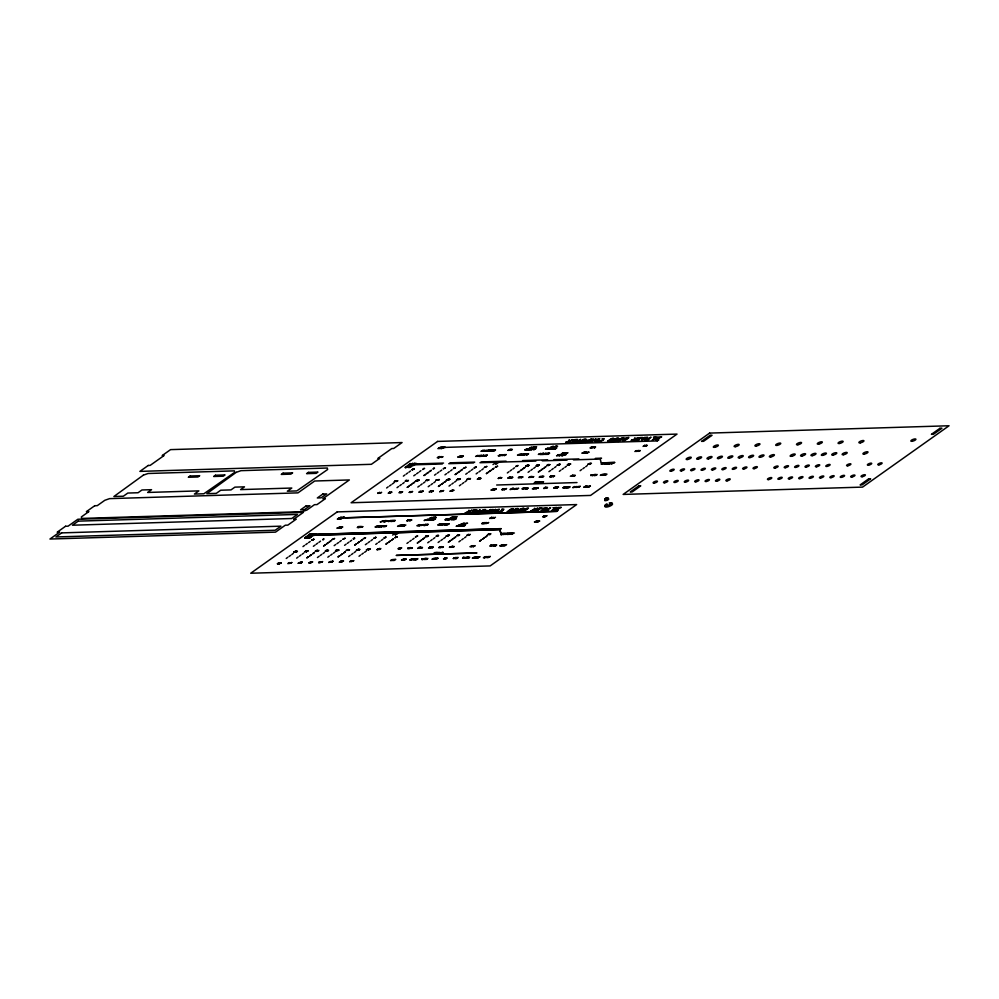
<?xml version="1.0" encoding="UTF-8"?>
<svg xmlns="http://www.w3.org/2000/svg" width="999" height="999" viewBox="0 0 999 999"><rect width="100%" height="100%" fill="white"/><g stroke="black" fill="none" stroke-linecap="round" stroke-linejoin="round"><path stroke-width="1.5" d="M505.094 454.557L504.058 455.606L506.243 454.52M309.84 534.403L308.878 534.915L309.94 534.515M384.328 526.086C386.775 525.287 380.419 527.672 384.428 526.211M389.66 520.929L390.809 520.467L388.374 521.565L389.76 521.041M404.957 525.449L403.259 525.199M494.068 518.256C494.642 516.471 491.908 519.892 495.479 517.257M564.01 487.225L565.147 486.763L562.724 487.862L564.098 487.337M577.684 486.825L576.373 487.425L578.583 486.376M511.8 488.911L510.027 489.547L511.788 488.998C510.826 487.962 517.22 488.211 511.625 489.423M338.249 528.146L339.86 527.022L336.85 528.196L338.673 528.134M358.666 527.522L360.277 526.398L358.928 526.873M438.636 457.667L438.873 457.13C441.62 456.593 438.286 455.969 438.361 457.679L439.061 457.654M459.053 457.043L460.664 455.919L457.654 457.092L459.478 457.03M446.441 524.812L448.039 523.688M453.009 517.832L454.62 516.708M532.417 448.002L534.028 446.878M546.815 454.333L548.426 453.209M553.396 447.352L553.583 446.266L553.121 447.365L556.218 446.191L553.496 447.352M392.22 521.353L392.807 520.404L391.171 521.528M393.431 560.352L394.006 559.403L392.145 560.539M440.534 524.85L441.108 523.901L439.473 525.024M455.881 517.594C457.842 514.91 452.422 519.617 456.081 516.883L455.544 517.757L457.255 516.62M493.818 489.872L494.393 488.923L492.532 490.059M455.781 558.441L456.356 557.492L454.72 558.628M535.289 447.764C537.237 445.079 531.83 449.787 535.489 447.053L534.952 447.927L536.663 446.79M548.039 449.163C549.987 446.478 544.58 451.186 548.239 448.451L547.702 449.325L549.413 448.189M556.268 447.115L556.843 446.166L555.207 447.302M543.718 516.72L544.305 515.771L542.669 516.895M392.42 520.641L391.883 521.515L393.594 520.379M440.734 524.138L440.197 525.012L442.132 523.863M492.807 450.162C491.071 452.709 496.453 447.989 492.607 450.874L493.181 449.925L491.545 451.048M494.018 489.16L493.481 490.034L495.417 488.898M455.981 557.729L455.444 558.603L457.155 557.467M541.121 453.658L540.584 454.533L542.869 453.484M556.468 446.403L555.931 447.277L557.642 446.141M509.365 533.603C507.617 536.151 512.999 531.443 509.153 534.315L509.74 533.366L508.104 534.502M556.368 487.25L555.831 488.124L557.754 486.988M543.931 515.996L543.394 516.87L545.092 515.746M644.305 445.529C642.569 448.064 647.951 443.356 644.105 446.241L644.692 445.292L643.056 446.416M314.51 533.828C311.201 536.638 317.844 532.804 315.172 534.103L312.1 534.727L313.923 533.966M317.57 550.399C314.26 553.209 320.916 549.388 318.231 550.686L316.346 550.437M414.897 463.349C411.738 466.371 419.63 461.313 414.285 464.298L415.559 463.636M417.957 479.92C414.797 482.942 422.689 477.884 417.345 480.881L418.206 479.92L415.447 481.019L417.844 479.932M445.129 523.776L444.143 524.887L446.628 523.726L446.166 524.825L447.664 524.775L449.263 523.651L444.505 524.725L445.529 524.188M452.247 518.568L451.261 519.68L453.758 518.518L452.16 519.655L454.795 519.567L456.381 518.444L453.558 519.605L455.956 518.581M545.504 453.296L544.517 454.408L547.015 453.259L545.417 454.383L548.051 454.295L549.637 453.171L542.669 454.32L543.793 453.346L541.908 454.495M552.634 448.089L551.648 449.2L554.133 448.052L552.547 449.175L555.169 449.1L556.768 447.964L552.022 449.051L553.296 448.376M503.658 544.705C500.499 547.727 508.379 542.669 503.034 545.654L503.908 544.692L502.697 544.842M604.045 474.225C600.861 477.023 608.116 472.989 603.896 474.662L603.421 475.187L604.445 474.637M438.249 479.732L437.774 480.244C442.407 478.646 435.189 480.544 439.048 479.582M591.221 475.049L590.746 475.574C595.379 473.963 588.174 475.861 592.02 474.9M305.344 537.425C302.597 539.01 309.54 535.939 304.757 538.074L306.031 537.412M308.266 537.337C305.532 538.923 312.462 535.839 307.68 537.986L308.953 537.312M396.79 480.894C394.056 482.28 400.449 480.032 396.678 481.019L396.203 481.543L397.24 481.006M414.872 463.648L412.175 464.348L414.722 463.349M407.355 480.544C404.62 482.13 411.551 479.058 406.768 481.193L408.042 480.531M441.833 456.793C439.085 458.379 446.029 455.294 441.246 457.442L442.52 456.78M427.922 479.945C425.187 481.53 432.117 478.446 427.335 480.594L428.608 479.92M462.25 456.168C459.503 457.754 466.446 454.67 461.663 456.818L462.937 456.156M448.913 479.295C446.166 480.881 453.109 477.809 448.326 479.945L449.6 479.283M459.253 478.983C456.506 480.569 463.449 477.485 458.666 479.632L459.94 478.958M469.43 478.646C466.695 480.232 473.626 477.16 468.843 479.295L470.117 478.633M479.92 478.359C477.185 479.932 484.115 476.86 479.333 479.008L480.606 478.334M414.123 559.115C411.388 560.689 418.319 557.617 413.536 559.765L414.81 559.09M422.327 558.841C419.592 560.427 426.523 557.342 421.74 559.49L423.014 558.816M500.786 477.709C498.051 479.295 504.982 476.211 500.199 478.359L501.473 477.684M511.75 477.372C509.003 478.958 515.946 475.886 511.163 478.022L512.437 477.36M521.865 477.047C519.13 478.633 526.061 475.549 521.278 477.697L522.552 477.023M552.609 448.389L549.787 449.113M532.704 476.71C529.97 478.296 536.9 475.212 532.117 477.36L533.391 476.698M542.769 476.423C540.034 477.809 546.416 475.561 542.657 476.548L542.182 477.072L543.206 476.535M553.571 476.073C550.836 477.659 557.767 474.575 552.984 476.723L554.258 476.048M574.225 475.462C571.49 477.047 578.421 473.976 573.638 476.111L574.912 475.449M604.008 474.525L602.047 475.262M387.1 521.216C390.959 520.404 384.615 521.603 388.374 521.203M537.837 521.603L539.398 521.078L538.136 521.391M388.474 520.979L387.4 521.003M604.919 499.113C603.571 501.036 609.79 498.938 607.879 498.076M606.518 498.164L605.019 499.025M360.901 526.785L358.391 527.534L358.853 526.436L357.267 527.572L358.591 527.097M461.288 456.306L460.227 456.343M394.617 520.754C389.448 522.34 398.326 518.369 393.868 521.453M495.005 450.274C490.047 451.61 498.676 448.114 494.255 450.974M493.369 517.732L491.545 518.456M535.988 488.086L532.33 488.873L534.765 487.712L533.966 488.686M440.984 447.215L438.698 447.952L443.469 446.728M430.806 518.394L432.492 517.382L431.755 518.493L433.266 518.444L434.852 517.32L432.292 517.819M451.785 517.744L455.831 516.67L454.233 517.794L450.337 517.782M306.256 536.588L315.484 535.164L395.954 532.704L392.607 535.077M307.48 535.714L312.525 535.564M406.643 466.108L411.675 465.959M407.867 465.234L417.095 463.823M305.457 538.074L306.718 538.161M306.069 538.061L307.704 537.05L306.306 538.049M409.727 464.46C407.242 465.159 413.062 461.975 409.49 464.473M314.348 533.828L311.788 534.827L313.923 533.841M413.074 464.36L414.31 463.486L412.899 464.373M309.64 537.949L310.864 537.087L309.453 537.962M411.251 466.608L409.153 467.544L411.251 466.483M437.824 448.601L441.608 448.489M342.632 517.757L343.456 517.732M290.709 555.307L289.036 556.505M310.227 541.458L308.554 542.644M391.096 484.84L389.423 486.026M393.881 482.854L392.207 484.04M305.869 550.761L306.581 550.849M306.256 550.861L304.583 551.885L305.182 551.61M338.436 528.146L341.046 527.06L339.423 527.435M389.51 492.132L390.222 492.22M296.641 558.166L298.189 556.98M315.047 545.104L313.374 546.291M316.171 544.305L317.707 543.131M318.956 542.332L320.504 541.146M389.66 492.245L388.224 493.256L389.897 492.232M423.888 468.381L424.6 468.469M438.823 457.667L441.421 456.58L439.81 456.968M397.028 487.687L398.576 486.501M399.812 485.701L401.361 484.515M415.434 474.625L413.761 475.811M418.219 472.639L416.546 473.826M419.343 471.853L420.891 470.666M424.275 468.481L422.614 469.505L423.214 469.23M391.733 492.195L389.635 493.131L391.733 492.07M399.925 491.82C401.985 491.92 396.066 493.968 400.624 491.92M317.457 550.399L315.06 551.498L317.045 550.536M433.803 468.081C435.814 468.156 430.007 470.217 434.503 468.181M401.061 492.869L402.659 491.733L400.137 492.619L402.247 491.745M442.32 463.961L415.759 464.772L411.563 466.034M443.544 463.086L416.983 463.898M358.853 527.522L361.426 526.398L360.152 527.484M448.738 463.686L473.626 462.924M449.962 462.812L474.737 462.125M319.106 556.331L317.432 557.529M320.217 555.544L321.765 554.358M323.014 553.571L324.563 552.385M338.636 542.482L336.963 543.668M426.536 480.332C423.888 481.868 428.434 478.621 426.61 480.207M459.24 457.043L461.813 455.919L460.539 457.005M419.493 485.864L417.819 487.05M423.401 483.091L424.95 481.905M441.808 470.029L440.134 471.216M412.537 491.583L410.439 492.519L412.55 491.458M336.451 550.312L335.839 550.749L337.063 550.287M336.626 550.187C332.804 551.873 339.91 549.75 336.014 550.324M344.568 545.329L346.116 544.155M436.838 479.832L436.213 480.269L437.45 479.82M437.013 479.707C433.191 481.393 440.284 479.283 436.388 479.845M428.209 486.725L429.757 485.539M447.739 472.877L449.288 471.69M422.639 491.246L420.542 492.182L422.652 491.121M480.931 451.248L484.777 450.299L482.18 451.336M481.53 451.236L483.166 450.224L481.768 451.223M384.952 520.641L386.076 520.604L383.366 521.765L385.701 521.565M475.586 456.418L479.445 455.469L477.335 456.331M476.198 456.393L477.834 455.394L476.436 456.393M384.44 521.615L385.651 520.754M483.941 451.161L486.501 451.211M484.615 450.711L485.439 450.686M379.62 525.799L380.744 525.774L379.158 526.898M484.877 451.261L486.038 450.274M380.319 525.911L378.034 526.935L380.781 526.848L381.768 525.736L379.52 526.76M345.954 550.511L348.364 549.525L346.703 550.486M478.608 456.318L481.168 456.368M479.283 455.881L481.131 455.294L479.532 456.418M485.839 451.098L487.25 450.099M446.341 480.032L448.738 479.045L447.09 480.007M365.509 537.787L364.51 538.286M480.507 456.268L482.155 455.257L480.744 456.256M489.535 450.999L490.147 450.561L489.31 450.999M391.158 520.979L390.06 521.403L391.133 520.854M490.909 450.949L491.545 450.499L490.134 451.036L492.557 449.937L490.821 450.512M386.001 526.011L384.403 526.623L386.601 525.586M485.576 456.118L486.201 455.656L485.377 456.118M479.92 462.724L496.341 462.225L492.994 464.597M481.043 461.938L506.081 461.176M348.626 556.568L350.174 555.382M367.033 543.506L365.359 544.692M370.941 540.734L372.49 539.56M451.798 484.115L453.346 482.929M467.42 473.026L465.746 474.225M470.204 471.053L468.531 472.24M471.328 470.267L472.877 469.08M443.568 490.634L441.471 491.558L443.568 490.509M498.139 455.719L500.599 455.769L502.185 454.645L500.349 455.232M400.674 525.162L401.798 525.124L400.212 526.248L397.565 526.336L399.762 525.187M498.738 455.706L500.387 454.695L498.976 455.694M401.373 525.262L398.589 526.173M409.627 519.88L406.98 520.941L410.239 519.992M366.271 551.111L364.598 552.297M508.166 450.424L511.051 449.375M384.89 538.061C381.431 538.573 389.872 535.501 384.14 537.962M403.446 525.074L400.599 526.186L403.171 525.149M467.769 479.483C464.31 479.995 472.752 476.923 467.02 479.37M409.665 520.716L411.85 519.942L409.752 520.804M476.136 473.901L477.684 472.714M404.57 525.037L401.848 526.198L402.922 526.036M502.422 455.594L504.957 454.557M503.109 455.144L503.933 455.119M453.808 490.297L451.673 491.146L453.808 490.172M517.47 455.132L519.692 455.082M524.65 449.912L526.873 449.85M427.222 519.343L427.759 519.43M525.249 449.887L526.898 448.888L525.486 449.875M418.843 525.574L420.579 524.662M427.535 519.443L424.076 520.516L429.22 519.343L426.648 520.392M518.069 455.119L519.468 454.12M419.143 525.674L420.342 524.662M429.358 518.431L431.955 518.056M526.411 449.875L528.309 448.838L526.648 449.862M429.97 518.419L431.605 517.407L430.207 518.406M519.23 455.094L521.128 454.07L519.53 455.194M526.71 449.975L529.607 448.863L527.035 449.912M432.33 518.344L433.641 517.357M433.004 517.894L433.828 517.869M433.728 517.345L434.428 517.457M431.331 519.742L430.232 520.167L433.728 519.143L431.019 520.304M532.517 448.002L534.815 446.978L534.115 446.865M432.604 519.18L428.321 520.329L431.306 519.617M425.424 524.4C421.016 526.236 424.313 524.787 423.414 525.087M426.111 524.512L423.826 525.536L424.95 525.499L426.548 524.363L423.426 524.975M531.58 449.7L534.115 448.663L530.294 449.75L531.893 449.138M532.267 449.25L533.091 449.225M524.4 454.92L526.923 453.896L525.087 454.47M526.96 454.845L528.608 453.833L526.086 454.732L528.196 453.846L526.773 454.857M534.14 449.625L535.364 448.751L533.953 449.625M522.577 460.589L547.627 459.827M446.478 518.743L447.602 518.706L444.88 519.88L445.954 519.717M439.348 523.951L440.472 523.913L437.762 525.087L440.047 524.063M545.454 449.263L547.989 448.239L546.141 448.813M538.336 454.47L540.859 453.446L539.023 454.021M496.653 485.014L576.997 482.554M450.949 517.769L452.347 516.77M442.732 523.963L440.834 524.987L441.458 524.862M449.85 518.756L447.952 519.78M450.087 518.743L447.652 519.642C449.612 516.958 444.193 521.665 447.852 518.931L447.315 519.805L449.55 518.656L448.114 519.667M442.957 523.951L441.908 523.876M548.501 449.188L550.874 449.225L552.459 448.101M391.97 560.551L392.957 559.44L390.522 560.589L393.631 559.64L393.431 560.501L394.805 559.378M410.252 547.589L410.976 547.677M541.371 454.395L543.743 454.433L545.342 453.309M541.608 454.383L543.506 453.359M548.726 449.175L550.624 448.151L549.999 448.289M410.414 547.689L408.978 548.713L410.639 547.689M541.845 454.383L543.344 453.471M549.325 449.275L550.924 448.139M452.072 518.581L448.951 519.755L450.537 518.618L449.4 519.592L452.909 518.856M453.983 517.257L455.407 516.808L454.707 516.695M492.357 490.072L493.344 488.961L490.909 490.109L492.757 490.059M444.955 523.776L441.82 524.962L443.419 523.826M395.317 559.365C397.227 558.99 392.557 560.988 394.355 560.364M528.409 465.209L529.133 465.297M528.571 465.309L527.135 466.333L527.922 466.158M528.808 465.309L528.059 466.046M496.016 488.986L494.118 490.022L494.742 489.885M496.241 488.986L495.192 488.898M535.889 461.088L498.926 462.15L495.704 464.523M446.541 524.812L448.826 523.788M554.245 449.001L555.556 448.002M555.644 448.002L556.343 448.101M547.802 453.758L549.213 453.309L548.513 453.209M554.92 448.551L555.744 448.526M419.018 547.29L419.742 547.39M419.418 547.39L417.744 548.414L418.344 548.151M420.379 547.252L421.091 547.34M420.529 547.365L419.093 548.376L420.766 547.352M542.307 460.814L567.082 460.139M537.4 465.022L535.976 466.034L537.637 465.01M537.962 464.997L537.087 465.022M528.121 472.315L529.67 471.128M538.598 464.872L539.31 464.96M538.748 464.972L537.325 465.996L538.099 465.821M538.985 464.972L538.249 465.721M558.141 454.72L560.489 454.657L558.666 455.794L560.064 454.795M558.828 454.832L556.543 455.856L559.452 454.682M429.77 546.965L431.93 547.015M462.35 523.788L460.951 524.325L462.337 523.676M463.636 523.226L461.263 524.15L464.76 523.201L463.161 524.325M512.012 488.836L512.887 488.386M430.881 546.928L428.509 548.064L430.469 547.065M553.933 459.627L578.858 458.941M562.1 453.771L562.737 453.321L561.9 453.771M560.639 455.194L559.989 455.207L561.5 454.795L559.315 455.694L561.838 454.732L560.689 454.72M431.368 547.027L429.932 548.051L430.719 547.877M463.349 524.313L467.569 523.176L462.038 524.363M431.605 547.015L430.869 547.764M442.594 539.298L440.921 540.496M445.392 537.325L443.718 538.511M547.839 464.585L549.987 464.635M563.548 453.846L565.134 452.722L561.313 453.796L564.71 452.859M548.951 464.56L546.553 465.646L548.538 464.685M564.522 453.683L566.158 452.684L564.76 453.683M549.438 464.647L548.001 465.671L549.662 464.647M563.786 454.557L561.863 455.694L562.4 454.82C558.728 457.554 564.148 452.847 562.2 455.532L566.083 454.545L564.61 454.77M564.085 454.545L562.499 455.669L564.398 454.645M565.172 453.796L567.956 452.697L565.384 453.746M441.283 546.64L441.995 546.728M441.67 546.74L439.997 547.764L440.596 547.489M540.022 476.86C537.362 478.409 541.82 475.199 540.097 476.735M525.686 487.974L526.723 487.937M550.586 470.492L548.913 471.678M551.71 469.692L553.259 468.506M554.495 467.719L556.043 466.533M559.615 464.248L560.327 464.335M526.298 488.074C522.202 490.834 529.108 486.65 526.548 488.474L527.372 488.449C530.157 486.613 525.249 490.147 527.185 488.586L525.499 489.06M559.765 464.36L558.329 465.372L559.115 465.197M426.81 559.053C424.862 560.626 429.77 557.092 426.998 558.928L425.974 559.078M560.002 464.348L559.253 465.097M435.876 553.434L437.187 552.397L434.577 553.471L436.563 552.435L435.639 553.446L437.062 553.271M536.263 482.954L537.562 481.918L534.964 482.992L536.938 481.968L536.026 482.967L537.45 482.792M483.154 523.164L482.067 523.588L484.165 522.602L481.755 523.688L483.129 523.039M450.324 546.828L449.7 547.265L450.924 546.803M450.487 546.703C446.665 548.389 453.771 546.266 449.875 546.84M442.919 552.385L438.961 553.346L442.907 552.385M541.246 482.579L539.348 482.867L541.783 481.705L540.983 482.679M582.904 453.134L583.541 452.684L582.704 453.134M433.391 559.303L436.163 558.216L434.852 559.253L435.851 558.291L431.955 559.34L434.378 558.191L433.578 559.165M573.488 459.865L600.174 459.053L601.248 462.949L614.909 462.462L601.361 462.874M452.235 546.391L450.799 547.402L452.472 546.378M550.699 476.348L550.074 476.785L551.311 476.336M550.874 476.223C547.052 477.909 554.158 475.799 550.262 476.361M452.797 546.378L451.923 546.403M533.778 488.823L536.513 487.699L535.239 488.786M585.077 453.059L586.525 453.022M570.042 463.911L570.754 463.998M570.429 464.011L568.756 465.034L569.355 464.76M585.689 453.047L587.087 452.048M586.338 453.146L589.123 452.048L586.613 453.121M594.455 447.777L595.054 447.352L594.218 447.789M444.867 557.854C446.778 557.479 442.107 559.465 443.906 558.853M545.254 487.375L543.656 488.499L546.478 487.337L545.104 488.311L546.653 487.624L546.191 488.274C549.9 485.477 545.042 489.772 546.303 487.812L544.655 488.474M545.554 487.475L544.517 488.361M469.917 546.715L472.327 545.729L470.679 546.69M595.354 458.366L601.535 458.179L600.973 458.566M570.304 476.236L572.464 475.412M472.739 545.679L473.451 545.766M473.126 545.779L471.453 546.803L472.052 546.528M555.094 487.599L553.696 488.124L556.106 487.037L554.358 487.712M572.489 475.412L571.478 475.911M580.107 470.716L581.655 469.53M590.734 463.299L591.445 463.386M456.78 558.566C454.87 558.928 459.54 556.942 457.742 557.567M591.121 463.399L589.447 464.423L590.047 464.148M558.054 486.975L556.468 488.111L558.366 487.075M558.591 487.075L556.168 487.974L556.48 487.025L555.107 488.149M466.221 557.729L467.632 557.28L463.998 558.191M466.858 557.829L465.347 558.304L468.056 557.142L463.536 558.354L465.134 557.23M567.32 486.7L563.923 487.874L565.521 486.75M505.194 534.465L507.729 533.429L505.881 534.015M606.98 462.987L608.104 462.949L605.394 464.123L607.679 463.099M494.155 544.992L491.446 545.891L495.192 544.967L493.606 546.091M509.615 534.328L512.137 533.304L510.302 533.878M592.707 475.536L593.93 474.662L592.519 475.536M611.138 462.862L609.203 463.998L609.74 463.124C606.081 465.859 611.488 461.151 609.54 463.848L612.1 462.962M595.404 475.024C597.789 473.201 592.719 476.748 595.217 475.149L596.228 475C599.013 473.164 594.105 476.698 596.041 475.124M579.183 486.875L578.084 487.3L579.158 486.763M514.41 533.016L500.861 533.429L499.687 529.607L398.551 532.704L395.192 535.002L398.539 532.629L499.8 529.52L500.974 533.354M484.253 557.167L486.101 556.58L484.503 557.717M600.287 475.299L602.509 475.249M484.89 557.28L483.379 557.754L487.799 556.755C486.063 559.303 491.446 554.595 487.599 557.467L488.174 556.518L486.138 557.667M501.348 545.729L502.147 544.755L499.712 545.904L501.96 545.841M585.364 486.138L586.488 486.113L583.766 487.275L588.186 486.276L587.986 487.137L589.872 486.001L588.436 487.025M501.66 545.741L502.859 544.73M600.886 475.274L602.522 474.275L601.123 475.274M501.898 545.729L503.159 544.83M634.877 451.536L637.125 450.524M635.551 451.086L636.351 451.061M585.077 487.237L587.262 486.088M602.347 475.362L603.933 474.225M636.163 451.498L638.648 450.474L636.838 451.048M586.513 487.187L590.409 486.101M590.172 486.101L588.274 487.137M345.192 517.857L556.78 511.388L558.329 510.202M657.155 440.834L658.841 439.722L657.167 440.909L445.579 447.377L441.496 448.563M592.682 447.29L594.305 446.903L591.932 447.977M492.307 517.757L493.918 517.382L492.607 518.431M340.409 518.219L343.082 517.207M442.282 524.8L445.779 524.063M564.385 487.712L568.443 486.663L565.734 487.824M444.73 558.778L446.266 558.104L445.804 558.753C449.513 555.956 444.655 560.239 445.916 558.291L444.268 558.953L445.854 557.817M467.295 558.091L468.843 557.417L468.369 558.054C472.077 555.257 467.22 559.552 468.481 557.604L466.833 558.254L468.419 557.13M605.656 498.289L608.004 498.051L604.682 499.25L607.579 497.914L606.256 498.026M455.169 518.481L451.635 519.517L452.659 518.981M453.871 468.369L455.457 467.782L454.67 467.807M353.484 538.848L354.108 538.411M606.206 498.326L606.855 498.214M510.926 449.625L511.913 449.562L510.064 450.237M512.762 488.623L513.748 488.561L511.9 489.248M412.387 559.103L413.361 559.04L411.526 559.765M554.37 487.612L555.069 487.475M312.412 535.639L316.72 534.29L501.148 528.646L500.586 529.045M460.302 525.199L461.451 525.212L458.928 526.173L461.126 525.312L460.027 525.549M530.919 477.297C529.907 478.121 533.204 475.799 531.755 476.548M464.797 467.819L466.121 467.145L463.524 468.269L464.473 468.119M323.014 539.81C321.353 539.747 326.074 537.787 323.152 539.697M385.801 526.011L385.189 526.585M433.004 490.834L430.869 491.808L433.416 490.821L431.768 491.82M427.809 524.325L425.699 525.199L428.221 524.313L426.573 525.324M312.25 533.891L310.115 534.877L312.662 533.878L311.014 534.89M443.544 446.853L444.43 446.828M443.007 447.277L443.831 447.252M442.819 447.402L443.643 447.377M442.332 447.714L443.206 447.689M440.334 447.902L444.855 446.69L442.145 447.852M531.755 446.94L529.557 448.089L533.641 447.964L535.239 446.84L530.594 447.927M552.734 446.291L550.536 447.44L553.309 446.928L551.573 447.29M509.815 449.413L507.942 450.424M532.492 448.713L533.691 448.801M509.827 449.538L510.626 449.513C505.482 451.148 517.27 447.852 509.852 450.449M531.718 449.263L530.881 449.725M485.614 455.157L483.429 456.243L484.99 455.606M542.507 453.396L539.86 454.557M503.646 454.732L504.52 454.695M505.619 454.97C502.684 454.27 499.5 456.655 503.558 454.67M484.815 455.731L483.966 456.156M505.444 455.094L504.595 455.532M563.111 453.434L564.123 453.284M562.425 453.883L565.359 453.658M412.624 463.536L411.213 464.423M406.406 466.933C402.56 467.894 409.765 465.996 405.132 467.607L406.168 467.057M409.34 466.845C405.482 467.807 412.699 465.909 408.067 467.507L409.091 466.97M454.982 467.432L453.384 468.556L455.232 467.944L454.495 467.932M603.995 463.086L602.322 464.023C605.307 461.388 598.001 466.146 602.897 463.286L602.16 464.223M410.489 470.991L408.941 472.165M452.072 469.717L450.524 470.904M483.266 468.756L481.718 469.942M514.46 467.807L512.912 468.993M535.252 467.17L533.703 468.356M566.445 466.221L564.897 467.395M587.237 465.584L585.689 466.758M407.704 472.964L406.156 474.15M438.886 472.015L437.337 473.189M480.482 470.741L478.933 471.928M511.663 469.78L510.127 470.966M532.467 469.143L530.919 470.329M563.648 468.194L562.1 469.38M584.44 467.557L582.904 468.743M404.907 474.95L403.359 476.123M436.101 473.988L434.553 475.174M446.503 473.676L444.955 474.85M508.878 471.765L507.33 472.952M560.864 470.167L559.315 471.353M406.243 480.282C408.279 480.132 403.022 482.642 406.081 480.394M519.405 476.823C521.478 476.648 516.096 479.233 519.243 476.935M552.459 475.811C554.67 475.499 548.763 478.321 552.297 475.924M573.114 475.199C575.262 474.937 569.418 477.722 572.951 475.312M594.355 474.525L591.795 475.512L595.579 474.488L593.993 475.611M607.005 474.138L605.332 475.087C608.304 472.44 601.011 477.197 605.906 474.35L605.169 475.274M541.82 476.261C543.319 475.474 539.947 477.834 540.983 477.01M594.355 474.65L595.154 474.625M417.819 480.357L418.618 480.207M404.145 482.542L402.597 483.728M435.339 481.593L433.791 482.767M456.131 480.956L454.582 482.13M466.533 480.631L464.985 481.818M422.152 483.878L420.604 485.064M432.555 483.566L431.006 484.752M463.736 482.617L462.2 483.791M538.611 481.805L536.613 482.817M540.097 482.067C536.251 483.029 543.456 481.131 538.823 482.729L539.86 482.192M388.174 486.813L386.625 487.999M450.561 484.915L449.013 486.088M460.951 484.59L459.403 485.776M516.633 488.261L514.435 489.41L518.668 488.274L516.096 489.31M545.092 487.487L545.953 487.35M574.887 486.488L572.689 487.637L573.726 487.475M515.197 488.611C511.338 489.585 518.556 487.674 513.923 489.285L514.947 488.748M523.401 488.336C519.542 489.31 526.76 487.412 522.127 489.011L523.151 488.474M567.42 487.225L566.408 487.375L567.232 487.35M577.959 486.825L577.185 487.375M585.464 486.663L584.452 486.825L585.277 486.8M565.921 487.687L566.795 487.662M341.546 517.257L339.947 518.381L344.468 517.17L341.758 518.331M343.156 517.332L344.043 517.307M556.768 511.313L345.304 517.782L337.325 519.155L341.221 518.968M386.863 520.579L384.852 521.603M431.88 519.73L432.704 519.705M446.578 519.268L445.566 519.43L446.391 519.405M431.693 519.855L432.517 519.83M431.206 520.167L432.092 520.142M377.21 525.874L375.025 527.022L379.058 525.949L376.673 526.935M405.869 524.999L403.658 525.998L404.458 525.998M486.7 522.527L483.241 523.588L484.89 522.589L485.626 522.689L484.503 523.676L488.736 522.527L486.238 523.601M362.55 526.623C358.691 527.597 365.909 525.699 361.276 527.297L362.3 526.76M403.546 525.599L402.535 525.761L403.359 525.736M463.736 523.751L462.724 523.913L463.548 523.888M536.451 521.528L538.261 520.954L535.601 522.115M536.263 521.653L537.075 521.628L535.789 521.977M418.531 525.561L419.33 524.587L416.895 525.749L419.305 525.561M462.225 524.225L463.111 524.2M458.878 525.174L456.156 526.336L460.102 525.137L458.279 526.261L459.677 525.274L458.878 525.299M316.608 534.378L500.911 528.733M315.372 535.239L395.716 532.792M354.595 537.912C350.649 539.797 356.081 538.436 354.283 538.286M437.025 535.489C438.524 534.715 435.152 537.062 436.188 536.251M449.051 535.127C450.561 534.34 447.177 536.7 448.214 535.876M469.817 534.49C471.316 533.703 467.944 536.063 468.981 535.239M490.497 533.878C492.007 533.091 488.636 535.452 489.672 534.627M364.086 538.598L363.137 538.748L365.497 537.787M341.296 540.509L339.747 541.695M351.698 540.197L350.149 541.371M382.879 539.235L381.331 540.422M414.073 538.286L412.525 539.472M434.865 537.649L433.316 538.836M466.058 536.688L464.51 537.874M307.317 543.444L305.769 544.63M348.901 542.17L347.352 543.356M369.692 541.533L368.144 542.719M380.095 541.221L378.546 542.395M411.288 540.259L409.74 541.446M432.08 539.622L430.532 540.809M463.274 538.673L461.725 539.86M304.533 545.417L302.984 546.603M335.714 544.467L334.166 545.654M377.31 543.194L375.761 544.38M408.491 542.245L406.943 543.419M429.283 541.608L427.734 542.782M439.685 541.283L438.136 542.469M460.477 540.646L458.928 541.833M506.63 544.617L504.945 545.566C507.929 542.919 500.624 547.677 505.519 544.817L504.795 545.754M297.103 551.348C293.244 552.322 300.462 550.412 295.829 552.022L296.853 551.485M328.234 550.399C324.375 551.373 331.581 549.462 326.96 551.073L327.984 550.524M338.661 550.062C334.802 551.023 342.02 549.125 337.387 550.724L338.411 550.187M349.213 549.762C345.354 550.724 352.572 548.826 347.939 550.424L348.963 549.887M359.553 549.438C355.694 550.412 362.912 548.501 358.279 550.112L359.303 549.575M412.05 547.839C408.204 548.801 415.409 546.903 410.776 548.501L411.8 547.964M422.165 547.502C418.319 548.476 425.524 546.565 420.891 548.176L421.915 547.627M433.017 547.165C429.158 548.139 436.363 546.241 431.743 547.839L432.767 547.302M443.069 546.89C439.223 547.852 446.428 545.953 441.795 547.552L442.832 547.015M453.871 546.528C450.025 547.502 457.23 545.591 452.597 547.202L453.621 546.665M504.308 544.992L504.07 545.117M293.369 553.334L291.82 554.52M303.771 553.021L302.222 554.208M334.952 552.06L333.404 553.246M355.756 551.423L354.208 552.609M300.974 554.994L299.425 556.181M332.168 554.045L330.619 555.232M352.959 553.409L351.411 554.595M363.361 553.084L361.813 554.27M438.236 552.285L436.226 553.296M439.722 552.534C435.864 553.508 443.081 551.61 438.449 553.209L439.473 552.672M287.787 557.292L286.238 558.478M329.383 556.018L327.834 557.205M360.564 555.069L359.016 556.256M289.123 562.612C291.333 562.312 285.427 565.122 288.961 562.724M412.5 558.853L409.64 560.027L411.413 559.39C409.802 559.278 417.332 558.129 411.388 559.964M424.45 558.478L422.252 559.615L423.289 559.465M426.71 558.404L425.349 559.527M474.5 556.967L472.302 558.116L473.339 557.954M478.209 556.855L475.999 557.904L477.397 557.43M486.888 556.568L484.877 557.579M477.572 557.305L477.047 556.88L476.798 557.854M541.071 482.792L543.568 481.718L541.371 482.667M609.477 462.974L606.905 464.023L609.203 463.161M611.326 463.886L613.898 462.837L611.625 463.748M607.929 498.763A2.135 0.637 -20.1 0 1 608.416 499.525A2.135 0.637 -20.1 0 1 605.731 500.624A2.135 0.637 -20.1 0 1 604.919 499.987M611.937 503.546A4.008 1.211 -20.1 0 1 611.126 505.506A4.008 1.211 -20.1 0 1 606.031 507.067A4.008 1.211 -20.1 0 1 605.943 505.369M606.418 505.069A4.008 1.211 -20.1 0 1 606.967 504.757M609.24 502.997A4.008 1.211 -20.1 0 1 611.763 504.045A4.008 1.211 -20.1 0 1 605.656 506.268A4.008 1.211 -20.1 0 1 606.98 503.821M609.952 503.533A2.135 0.637 -20.1 0 1 609.952 504.47A2.135 0.637 -20.1 0 1 607.192 505.432A2.135 0.637 -20.1 0 1 606.855 504.62M308.853 562.924L310.901 562.012L308.928 562.862M325.362 551.086L326.323 550.686L325.362 551.086M342.994 539.185L345.042 538.261L342.994 539.185M409.24 492.457L411.276 491.533L409.265 492.42M438.848 547.614L440.896 546.69L438.848 547.614M443.381 468.706L445.417 467.794L443.381 468.706M456.805 535.701L458.841 534.79L456.805 535.701M557.18 465.222L559.228 464.31L557.205 465.184M298.251 563.311L300.649 562.262L298.251 563.311M332.13 539.572L334.528 538.523L332.13 539.572M446.166 536.088L448.563 535.027L446.166 536.088M528.871 477.51L531.268 476.461L528.908 477.46M325.736 550.661L327.397 550.162L325.736 550.661M379.233 548.601L377.023 549.662L379.233 548.601M397.19 536.7L394.955 537.724L397.19 536.7M479.62 478.134L477.41 479.195L479.62 478.134M497.577 466.221L495.342 467.245L497.577 466.221M503.009 509.49L502.06 510.739L497.689 512.25L502.597 510.801L503.883 509.228L501.585 509.378L503.009 509.49M603.384 439.011L602.447 440.259L598.076 441.77L602.984 440.322L604.27 438.748L601.972 438.898L603.384 439.011M408.042 519.93L407.317 520.879L408.042 519.93M463.374 557.28C460.452 559.627 466.533 557.042 463.374 557.28M489.797 450.025C486.888 452.372 492.944 449.787 489.797 450.025M594.705 446.815C591.883 449.125 597.802 446.603 594.705 446.815M498.401 509.615L494.917 511.875L498.401 509.615M598.788 439.135L595.292 441.396L598.788 439.135M279.37 562.986L279.308 563.136A3.372 1.011 -20.1 0 1 278.471 563.761L277.397 563.786A3.334 0.999 -20.1 0 1 278.134 563.261L279.37 562.986M296.054 551.136L293.918 552.172L296.054 551.136M313.848 539.235L311.738 540.309L313.848 539.235M379.757 492.507L379.595 492.757A3.372 1.011 -20.1 0 1 378.858 493.281L377.784 493.306A3.334 0.999 -20.1 0 1 378.521 492.782L379.757 492.507M396.441 480.656L394.33 481.73L396.441 480.656M414.235 468.756L412.125 469.83L414.235 468.756M409.652 547.664L409.49 547.902A3.372 1.011 -20.1 0 1 408.753 548.426L407.679 548.451A3.334 0.999 -20.1 0 1 408.416 547.927L409.652 547.727M427.435 535.751L427.272 536.001A3.372 1.011 -20.1 0 1 426.523 536.525L425.462 536.55A3.334 0.999 -20.1 0 1 426.186 536.026L427.435 535.751M510.039 477.185L509.877 477.422A3.372 1.011 -20.1 0 1 509.14 477.947L508.066 477.972A3.334 0.999 -20.1 0 1 508.803 477.46L510.039 477.185M527.809 465.284L527.647 465.522A3.372 1.011 -20.1 0 1 526.91 466.046L525.836 466.071A3.334 0.999 -20.1 0 1 526.573 465.546L527.809 465.284M340.921 517.357L338.311 518.431L340.921 517.357M421.128 525.124L419.468 525.611L423.501 524.587L421.128 525.124M417.37 559.303L415.084 559.727L416.246 558.741L414.847 559.74C414.935 561.313 419.293 556.955 417.37 559.303M434.902 552.984C431.768 554.695 436.788 550.936 434.902 553.021M464.785 525.586C461.675 527.322 466.521 523.576 464.785 525.586M504.645 534.128C501.585 535.851 506.381 532.092 504.645 534.165M521.515 454.657C518.369 456.406 523.314 452.597 521.503 454.695M508.179 534.015C505.019 535.764 509.989 531.992 508.179 534.015M512.599 533.878C509.428 535.614 514.423 531.868 512.599 533.878M535.289 482.505C532.092 484.215 537.175 480.469 535.289 482.505M605.032 463.648C601.76 465.372 606.955 461.638 605.032 463.648M378.933 548.701L378.034 549.013L378.933 548.701M396.89 536.788L395.991 537.1L396.89 536.788M479.32 478.221L478.409 478.496L479.32 478.221M308.554 534.94L310.989 533.928L308.604 534.877M399.188 548.476L398.002 548.813A2.435 0.737 -20.1 0 1 398.738 548.289C401.885 546.928 396.903 549.812 399.188 548.476M499.575 477.997L498.601 478.434L499.575 477.997M341.695 561.101L339.398 562.187L341.695 561.101M358.491 549.25L358.404 549.4A2.423 0.724 -20.1 0 1 357.679 549.925L356.268 550.337L358.491 549.25M375.874 537.35L375.786 537.512A2.423 0.724 -20.1 0 1 375.062 538.036L373.576 538.436L375.874 537.35M384.39 520.779L380.357 521.865L384.39 520.779M442.082 490.621L439.785 491.708L442.082 490.621M458.878 478.771L458.791 478.933A2.423 0.724 -20.1 0 1 458.066 479.445L456.58 479.845L458.878 478.771M476.261 466.87L476.173 467.033A2.423 0.724 -20.1 0 1 475.449 467.557L473.963 467.957L476.261 466.87M415.447 537L417.732 535.988L416.246 536.388A2.435 0.737 -20.1 0 0 415.509 536.913L415.509 536.913M498.314 478.421L500.599 477.41L499.113 477.809A2.435 0.737 -20.1 0 0 498.389 478.334L498.314 478.421M515.834 466.521L518.119 465.509L516.633 465.909A2.435 0.737 -20.1 0 0 515.896 466.433L515.834 466.521M553.196 507.804L555.581 507.842L551.898 510.589L556.78 507.43L553.196 507.804M653.583 437.325L655.968 437.375L652.285 440.109L657.167 436.95L653.583 437.325M485.027 510.064C473.726 517.282 492.282 507.842 483.229 509.852C474.575 517.245 481.206 509.378 485.027 510.064M585.414 439.585C574.175 446.915 593.256 436.838 583.129 439.572C574.987 446.528 582.142 438.723 585.414 439.585M475.561 512.275L480.257 509.827L476.548 512.524L478.134 512.2L477.26 512.887L474.05 512.986L475.561 512.275M491.658 511.363L495.629 509.353L491.346 512.462L490.521 512.487L490.746 511.788L488.111 512.562L493.007 509.39L489.547 511.975L491.658 511.363M535.239 511.001L538.411 510.901L537.524 510.664L540.859 508.291C545.829 507.842 536.525 507.942 540.222 508.316L535.239 511.001M545.941 510.127L550.636 507.667L546.928 510.377L548.513 510.052L547.639 510.726L544.43 510.826L545.941 510.127M575.948 441.808L580.644 439.348L576.935 442.045L578.521 441.733L577.647 442.407L574.437 442.507L575.948 441.808M592.032 440.884L596.016 438.873L591.72 441.983L590.896 442.008L591.133 441.308L588.498 442.082L593.394 438.911L589.934 441.496L592.032 440.884M635.626 440.522L638.786 440.422L637.911 440.184L641.233 437.824C646.228 437.337 636.838 437.512 640.596 437.837L635.626 440.522M646.328 439.647L651.023 437.187L647.315 439.897L648.9 439.572L648.026 440.259L644.817 440.347L646.328 439.647M389.747 521.403L392.17 520.417L389.81 521.328M453.309 558.503L455.731 557.517L453.371 558.429M484.802 456.081L487.225 455.107L484.802 456.081M477.385 557.779L479.807 556.805L477.385 557.779M523.126 454.92L525.536 453.933L521.515 455.069L523.863 454.046L523.076 454.782M582.142 453.109L584.552 452.122L582.142 453.109M577.772 487.3L580.194 486.326L577.772 487.3M541.196 510.814L547.227 507.779L544.043 507.929L541.196 510.814M555.269 510.377L561.301 507.342L558.116 507.504L555.269 510.377M641.57 440.334L647.614 437.3L644.43 437.462L641.57 440.334M655.656 439.91L661.688 436.863L658.503 437.025L655.656 439.91M499.263 509.353C494.68 515.309 491.983 509.915 499.263 509.353M518.618 510.064C512.462 516.533 532.779 503.221 518.618 510.064M523.314 509.927C517.157 516.383 537.462 503.084 523.314 509.927M599.65 438.886C595.067 444.83 592.37 439.435 599.65 438.886M619.005 439.597C612.936 445.966 633.104 432.829 619.005 439.597M623.701 439.448C617.619 445.816 637.787 432.692 623.701 439.448M473.439 510.239L475.824 510.289L472.864 511.513L473.863 511.675L472.49 512.649L469.567 513.111L472.564 513.036L477.023 509.865L473.439 510.239M484.827 512.15L488.186 511.063L484.827 512.15M490.921 509.502L486.638 512.599C480.894 513.861 486.7 509.677 488.748 510.664L490.921 509.502M573.826 439.76L576.211 439.81L573.239 441.034L574.25 441.196L572.877 442.17L569.954 442.632L572.939 442.557L577.41 439.385L573.826 439.76M585.202 441.67L588.561 440.584L585.202 441.67M591.308 439.023L587.025 442.12C581.281 443.381 587.087 439.21 589.135 440.184L591.308 439.023M381.281 526.623L383.616 525.736L381.281 526.623M401.548 560.077L403.883 559.19L401.548 560.077M435.527 559.028L437.874 558.204L435.527 559.028M481.668 456.156L484.028 455.332L481.743 456.056M487 450.986L489.36 450.162L487.075 450.886M474.25 557.854L476.598 556.955L474.25 557.854M501.935 489.597L504.295 488.773L501.935 489.597M528.708 449.7L531.043 448.813L528.708 449.7M535.901 488.561L538.236 487.674L535.901 488.561M537.362 521.853L539.722 521.028L537.437 521.753M544.418 516.633L546.753 515.746L544.418 516.633M583.653 453.034L586.001 452.21L583.653 453.034M574.637 487.375L576.997 486.55L574.637 487.375M637.749 451.373L640.097 450.549L637.749 451.373M644.805 446.166L647.152 445.342L644.879 446.066M341.408 561.188L340.447 561.613L341.408 561.188M375.587 537.45L374.6 537.812L375.587 537.45M441.783 490.721L440.809 491.121L441.77 490.759M458.591 478.858L457.604 479.27L458.591 478.858M475.974 466.97L475.012 467.395L475.949 467.008M465.247 512.899L467.857 513.174L472.152 510.077L468.781 511.775L468.968 510.227L468.044 511.8L465.247 512.899M530.931 510.889L533.541 511.163L537.837 508.066L534.465 509.765L534.652 508.216L533.728 509.79L530.931 510.889M565.634 442.42L568.244 442.694L572.527 439.597L569.168 441.296L569.355 439.76L568.419 441.321L565.634 442.42M631.318 440.409L633.928 440.684L638.224 437.587L634.852 439.285L635.039 437.749L634.115 439.31L631.318 440.409M507.28 511.75C515.309 512.862 516.321 504.22 507.28 511.75M511.963 511.6C520.004 512.712 521.016 504.083 511.963 511.6M607.654 441.271C615.496 442.432 616.483 433.853 607.654 441.271M612.35 441.121C620.391 442.245 621.403 433.603 612.35 441.121M466.058 512.724L468.681 512.162L466.058 512.724M531.743 510.714L534.378 510.152L531.743 510.714M566.445 442.245L569.068 441.683L566.52 442.17M632.13 440.234L634.752 439.672L632.217 440.159M278.758 563.761L281.268 562.874L278.758 563.761M289.248 563.424L291.77 562.537L289.248 563.424M299.75 563.099L302.272 562.212L299.75 563.099M308.766 537.837L311.288 536.95L308.766 537.837M310.052 562.812L312.575 561.925L310.052 562.812M320.167 562.474L322.677 561.588L320.204 562.412M330.519 562.187L333.042 561.288L330.519 562.187M341.084 561.863L343.606 560.963L341.134 561.8M351.323 561.525L353.846 560.639L351.436 561.388M379.133 493.294L381.655 492.395L379.183 493.231M410.539 464.298L413.049 463.411L410.577 464.235M432.892 519.98L435.402 519.093L432.892 519.98M533.266 449.5L535.789 448.613L533.266 449.5M377.297 549.487L378.059 549.325L377.297 549.487M495.641 467.107L496.403 466.895L495.641 467.107M279.058 563.698L280.844 563.011L279.158 563.598M289.56 563.361L291.346 562.674L289.56 563.361M300.062 563.036L301.848 562.35L300.062 563.036M310.364 562.737L312.15 562.05L310.364 562.737M320.467 562.412L322.252 561.725L320.467 562.412M330.831 562.112L332.617 561.426L330.831 562.112M341.396 561.788L343.181 561.101L341.396 561.788M351.636 561.45L353.421 560.776L351.636 561.45M420.854 491.933L423.064 491.108L420.854 491.933M453.621 558.429L454.707 558.066L453.621 558.429M477.697 557.717L478.796 557.355L477.697 557.717M523.439 454.845L524.525 454.483L523.439 454.845M329.633 561.9L328.746 562.499L331.331 561.388L329.633 561.9M430.02 491.421L429.12 492.032L431.718 490.909L430.082 491.346M488.236 534.34L487.35 534.952L489.935 533.828L488.299 534.265M588.611 463.861L587.724 464.473L590.322 463.349L588.611 463.861M383.329 525.899L381.568 526.61L383.329 525.899M403.596 559.353L401.848 560.102L403.596 559.353M423.189 524.687L421.428 525.437L423.189 524.687M430.369 519.455L428.608 520.167L430.369 519.455M437.562 558.304L435.801 559.015L437.562 558.304M483.716 455.432L481.955 456.181L483.716 455.432M489.048 450.262L487.3 451.024L489.048 450.262M485.302 522.789L483.553 523.538L485.302 522.789M503.983 488.873L502.222 489.622L503.983 488.873M476.298 557.117L474.55 557.879L476.298 557.117M523.563 454.208L521.815 454.92L523.563 454.208M530.756 448.976L528.995 449.737L530.756 448.976M537.949 487.837L536.201 488.586L537.949 487.837M546.453 515.909L544.755 516.708L546.453 515.909M585.689 452.31L583.94 453.059L585.689 452.31M576.685 486.65L574.937 487.4L576.685 486.65M639.785 450.649L638.024 451.361L639.785 450.649M646.84 445.442L645.092 446.191L646.84 445.442M277.56 563.861L279.083 563.074L277.56 563.861M294.23 552.01L295.754 551.223L294.293 551.947M312.025 540.097L313.561 539.348L312.025 540.097M377.934 493.381L379.47 492.594L377.934 493.381M394.617 481.53L396.141 480.744L394.617 481.53M412.412 469.63L413.936 468.868L412.412 469.63M407.842 548.526L409.365 547.777L407.892 548.463M425.611 536.625L427.135 535.839L425.611 536.625M508.216 478.059L509.752 477.297L508.216 478.059M525.998 466.146L527.522 465.359L526.048 466.083M435.489 517.295L434.902 518.244C438.748 515.359 433.366 520.079 435.114 517.532L433.628 518.431L435.489 517.295M462.387 525.062L461.813 526.011C465.659 523.126 460.277 527.847 462.013 525.299L460.527 526.198L462.387 525.062M491.545 517.382L490.959 518.331C494.805 515.447 489.423 520.167 491.158 517.619L489.685 518.518L491.545 517.382M591.92 446.903L591.346 447.852C595.192 444.967 589.81 449.687 591.545 447.14L590.059 448.039L591.92 446.903M462.687 558.129L463.723 557.817L462.687 558.129M568.868 487.125C567.607 489.073 572.464 484.777 568.756 487.587L569.218 486.938L567.669 487.612L569.043 486.638L567.22 487.774L568.868 487.125M307.005 550.724C303.684 553.533 310.339 549.712 307.655 551.011L307.005 550.724M341.471 526.972C338.162 529.782 344.805 525.949 342.133 527.247L341.471 526.972M369.081 548.826C365.771 551.635 372.415 547.802 369.742 549.1L369.081 548.826M379.57 548.526C376.248 551.336 382.904 547.514 380.219 548.813L379.57 548.526M400.437 547.889C397.115 550.699 403.771 546.865 401.086 548.164L400.437 547.889M473.876 545.641C470.554 548.451 477.21 544.617 474.525 545.916L473.876 545.641M490.984 545.092C487.662 547.902 494.318 544.08 491.633 545.379L490.984 545.092M314.373 534.253L313.898 534.777L314.373 534.253M306.855 551.148L306.381 551.673L306.855 551.148M317.432 550.824L316.958 551.348L317.432 550.824M341.333 527.397L340.859 527.922L341.333 527.397M368.931 549.25L368.469 549.775L368.931 549.25M379.42 548.951L378.946 549.475L379.42 548.951M400.287 548.314L399.812 548.838L400.287 548.314M545.367 453.733L544.892 454.245L545.367 453.733M473.726 546.066L473.251 546.59L473.726 546.066M490.834 545.516L490.359 546.041L490.834 545.516M543.706 508.878L542.619 510.002L544.78 508.841L543.706 508.878M557.779 508.441L556.705 509.577L558.866 508.404L557.779 508.441M644.093 438.399L643.006 439.523L645.167 438.361L644.093 438.399M658.166 437.962L657.08 439.098L659.24 437.937L658.166 437.962M406.131 559.053L403.783 560.214L404.757 559.278C399.862 562.125 407.167 557.367 404.183 560.014L406.131 559.053M506.505 488.573L504.17 489.735L505.144 488.798C500.249 491.645 507.542 486.9 504.57 489.535L506.505 488.573M503.883 533.553L501.535 534.702L502.509 533.766C497.614 536.625 504.92 531.868 501.935 534.502L503.883 533.553M148.252 465.459L139.885 471.391L371.391 464.31L379.757 458.366L377.872 458.429L391.808 448.539L393.706 448.476L402.073 442.545L170.567 449.625L162.2 455.556L164.098 455.507L150.15 465.397L148.252 465.459M65.559 526.261L57.193 532.192L59.715 532.117L49.95 539.035L275.524 532.142L285.289 525.212L287.812 525.137L296.179 519.193L293.656 519.28L303.421 512.35L77.847 519.255L68.082 526.173L65.559 526.261M94.755 505.719L86.389 511.65L88.911 511.575L81.381 516.92L81.668 518.431L302.197 511.675L306.955 510.014L314.485 504.67L317.008 504.595L325.374 498.663L322.852 498.738L349.35 479.945L314.697 481.006L297.964 492.869L109.553 498.638L104.808 500.299L97.278 505.644L94.755 505.719M61.638 532.892L55.894 536.962L275.162 530.257L280.919 526.173L61.638 532.892M78.209 521.141L72.452 525.212L291.733 518.506L297.477 514.423L78.209 521.141M143.319 475.162L113.886 496.515L123.339 496.228L127.797 493.056L138.062 492.744L141.97 489.972L151.548 489.685L147.64 492.457L198.876 490.884L194.405 494.055L203.858 493.768L234.678 472.365L234.39 470.866L148.064 473.501L143.319 475.162M190.122 476.011L188.336 477.272L197.914 476.985L199.7 475.711L190.122 476.011M215.459 475.237L213.674 476.498L223.252 476.198L225.037 474.937L215.459 475.237M236.239 472.327L206.805 493.668L216.259 493.381L220.729 490.222L230.994 489.897L234.902 487.137L244.48 486.838L240.572 489.61L291.795 488.036L287.337 491.208L296.79 490.921L327.61 469.53L327.322 468.019L240.996 470.666L236.239 472.327M283.054 473.164L281.268 474.425L290.846 474.138L292.632 472.864L283.054 473.164M308.379 472.39L306.593 473.651L316.171 473.364L317.957 472.09L308.379 472.39M306.156 505.881L300.587 509.827L304.358 509.715L309.94 505.756L306.156 505.881M322.902 494.006L317.32 497.964L321.104 497.839L326.673 493.893L322.902 494.006M337.2 511.9L250.724 573.239L490.172 565.909L576.635 504.57L337.2 511.9M437.587 441.421L351.111 502.759L590.559 495.429L677.022 434.09L437.587 441.421M405.844 467.594L408.091 466.583L405.844 467.594M308.579 556.655L306.905 557.842L308.579 556.655M311.376 554.682L309.702 555.869L311.376 554.682M314.161 552.697L312.487 553.883L314.285 552.697M325.324 544.792L323.651 545.978L325.324 544.792M328.109 542.807L326.436 543.993L328.109 542.807M330.894 540.834L329.22 542.02L330.894 540.834M408.966 486.176L407.292 487.362L408.966 486.176M411.763 484.203L410.089 485.389L411.763 484.203M414.548 482.217L412.874 483.416L414.548 482.217M425.699 474.313L424.026 475.499L425.699 474.313M428.496 472.327L426.823 473.514L428.496 472.327M431.281 470.354L429.607 471.54L431.281 470.354M319.355 562.062C316.858 563.511 321.89 561.95 319.792 562.05L320.342 561.663L319.355 562.062M319.63 562.162L319.006 562.612L319.63 562.162M419.73 491.583C417.232 493.044 422.277 491.471 420.179 491.57L420.729 491.183L419.73 491.583M420.005 491.695L419.38 492.132L420.005 491.695M339.772 555.706L338.099 556.893L339.772 555.706M342.57 553.721L340.896 554.907L342.694 553.721M345.354 551.748L343.681 552.934L345.354 551.748M356.506 543.831L354.832 545.017L356.506 543.831M359.303 541.858L357.63 543.044L359.303 541.858M362.088 539.872L360.414 541.058L362.212 539.872M440.159 485.227L438.486 486.413L440.159 485.227M442.944 483.254L441.271 484.44L442.944 483.254M445.741 481.268L444.068 482.455L445.866 481.268M456.893 473.351L455.219 474.537L456.893 473.351M459.69 471.378L458.017 472.564L459.69 471.378M462.475 469.393L460.801 470.579L462.475 469.393M349.737 561.675L352.123 560.689L349.737 561.675M366.483 549.825L368.868 548.826L366.483 549.825M450.124 491.196L452.51 490.209L450.124 491.196M484.365 467.445L486.763 466.458L484.365 467.445M387.699 542.882L386.026 544.068L387.699 542.882M390.497 540.896L388.811 542.082L390.621 540.896M393.281 538.923L391.608 540.109L393.406 538.911M488.086 472.402L486.413 473.588L488.086 472.402M490.871 470.417L489.198 471.603L490.871 470.417M493.668 468.444L491.995 469.63L493.793 468.444M396.378 555.407L476.723 552.947L396.378 555.407M418.893 541.92L417.22 543.106L419.018 541.92M421.678 539.947L420.005 541.133L421.678 539.947M424.475 537.962L422.802 539.148L424.475 537.962M428.034 535.676C424.65 538.074 429.957 535.626 428.034 535.676M510.639 477.11C507.267 479.495 512.562 477.06 510.639 477.11M519.28 471.441L517.607 472.627L519.405 471.441M522.065 469.468L520.392 470.654L522.19 469.468M524.85 467.482L523.176 468.681L524.85 467.482M438.211 535.352C434.84 537.737 440.134 535.289 438.211 535.352M520.754 476.773C517.382 479.17 522.677 476.723 520.754 476.773M540.072 470.804L538.399 471.99L540.072 470.804M542.857 468.831L541.183 470.017L542.857 468.831M545.654 466.845L543.98 468.044L545.779 466.845M462.275 526.036L464.398 524.999L462.275 526.036M522.827 489.011L525.074 487.987L522.827 489.011M425.299 558.441L424.513 559.552L426.348 558.416L425.299 558.441M450.087 540.971L448.414 542.157L450.087 540.971M452.872 538.985L451.198 540.172L452.872 538.985M455.656 537.012L453.983 538.199L455.656 537.012M459.228 534.727C455.844 537.112 461.151 534.677 459.228 534.727M468.381 534.428C464.011 536.6 470.392 534.69 468.069 534.802L468.381 534.428M467.894 534.927L467.27 535.364L467.894 534.927M568.768 463.948C564.385 466.121 570.779 464.223 568.443 464.323L568.768 463.948M568.281 464.448L567.657 464.897L568.281 464.448M511.426 509.203L508.091 511.563L510.039 511.5L513.361 509.14L511.426 509.203M611.8 438.723L608.478 441.083L610.426 441.021L613.748 438.661L611.8 438.723M516.108 509.053L512.787 511.426L514.722 511.363L518.056 509.003L516.108 509.053M616.495 438.586L613.174 440.946L615.109 440.884L618.443 438.524L616.495 438.586M520.816 508.916L519.43 509.902L522.752 508.853L520.816 508.916M519.505 510.277L518.119 511.251L520.167 510.252L519.505 510.277M621.203 438.436L619.817 439.423L623.126 438.374L621.203 438.436M619.892 439.797L618.506 440.784L620.541 439.785L619.892 439.797M481.268 540.009L479.595 541.196L481.268 540.009M484.065 538.036L482.392 539.223L484.065 538.036M486.85 536.051L485.177 537.237L486.85 536.051M525.511 508.766L524.125 509.752L527.435 508.716L525.511 508.766M524.2 510.139L522.814 511.113L524.85 510.114L524.2 510.139M625.886 438.299L624.5 439.273L627.822 438.236L625.886 438.299M624.575 439.66L623.201 440.634L625.237 439.635L624.575 439.66M495.566 544.954L493.968 546.078L495.666 545.604C493.718 547.177 498.626 543.643 495.854 545.479L495.017 545.504L495.566 544.954M534.49 522.015L536.975 520.991L534.49 522.015M488.061 557.492L490.184 556.455L488.061 557.492M709.615 433.091L623.139 494.43L862.574 487.1L949.05 425.761L709.615 433.091M638.748 485.926L630.269 491.945L632.28 491.883L640.759 485.864L638.748 485.926M710.039 435.352L701.56 441.371L703.583 441.308L712.062 435.289L710.039 435.352M868.606 478.896L860.127 484.915L862.149 484.852L870.629 478.833L868.606 478.896M939.909 428.321L931.43 434.328L933.441 434.265L941.92 428.259L939.909 428.321M438.561 457.255L437.237 457.717L438.586 457.142M446.353 524.4L445.042 524.862L446.391 524.288M718.781 458.529A2.672 0.799 -20.1 0 0 722.427 456.506A2.672 0.799 -20.1 0 0 718.518 457.142A2.672 0.799 -20.1 0 0 718.781 458.529M681.405 470.879A2.31 0.699 -20.1 0 0 684.565 469.13A2.31 0.699 -20.1 0 0 681.181 469.68A2.31 0.699 -20.1 0 0 681.405 470.879M851.81 477.023A2.31 0.699 -20.1 0 0 854.969 475.287A2.31 0.699 -20.1 0 0 851.585 475.824A2.31 0.699 -20.1 0 0 851.81 477.023M812.362 455.656A2.672 0.799 -20.1 0 0 816.008 453.646A2.672 0.799 -20.1 0 0 812.087 454.27A2.672 0.799 -20.1 0 0 812.362 455.656M735.526 446.653A2.672 0.799 -20.1 0 0 739.173 444.642A2.672 0.799 -20.1 0 0 735.252 445.267A2.672 0.799 -20.1 0 0 735.526 446.653M664.672 482.754A2.31 0.699 -20.1 0 0 667.832 481.006A2.31 0.699 -20.1 0 0 664.435 481.555A2.31 0.699 -20.1 0 0 664.672 482.754M826.96 466.421A2.31 0.699 -20.1 0 0 830.119 464.685A2.31 0.699 -20.1 0 0 826.735 465.222A2.31 0.699 -20.1 0 0 826.96 466.421M727.047 480.844A2.31 0.699 -20.1 0 0 730.207 479.095A2.31 0.699 -20.1 0 0 726.822 479.645A2.31 0.699 -20.1 0 0 727.047 480.844M791.558 456.293A2.672 0.799 -20.1 0 0 795.204 454.283A2.672 0.799 -20.1 0 0 791.295 454.907A2.672 0.799 -20.1 0 0 791.558 456.293M714.722 447.29A2.672 0.799 -20.1 0 0 718.381 445.279A2.672 0.799 -20.1 0 0 714.46 445.904A2.672 0.799 -20.1 0 0 714.722 447.29M878.945 464.835A2.31 0.699 -20.1 0 0 882.105 463.086A2.31 0.699 -20.1 0 0 878.72 463.636A2.31 0.699 -20.1 0 0 878.945 464.835M685.464 482.117A2.31 0.699 -20.1 0 0 688.623 480.369A2.31 0.699 -20.1 0 0 685.239 480.919A2.31 0.699 -20.1 0 0 685.464 482.117M862.212 476.71A2.31 0.699 -20.1 0 0 865.371 474.962A2.31 0.699 -20.1 0 0 861.975 475.512A2.31 0.699 -20.1 0 0 862.212 476.71M774.974 468.019A2.31 0.699 -20.1 0 0 778.134 466.271A2.31 0.699 -20.1 0 0 774.749 466.82A2.31 0.699 -20.1 0 0 774.974 468.019M799.824 478.621A2.31 0.699 -20.1 0 0 802.984 476.873A2.31 0.699 -20.1 0 0 799.6 477.422A2.31 0.699 -20.1 0 0 799.824 478.621M806.168 467.057A2.31 0.699 -20.1 0 0 809.327 465.322A2.31 0.699 -20.1 0 0 805.943 465.859A2.31 0.699 -20.1 0 0 806.168 467.057M789.435 478.933A2.31 0.699 -20.1 0 0 792.594 477.197A2.31 0.699 -20.1 0 0 789.198 477.734A2.31 0.699 -20.1 0 0 789.435 478.933M691.808 470.566A2.31 0.699 -20.1 0 0 694.967 468.818A2.31 0.699 -20.1 0 0 691.57 469.368A2.31 0.699 -20.1 0 0 691.808 470.566M777.11 445.379A2.672 0.799 -20.1 0 0 780.756 443.369A2.672 0.799 -20.1 0 0 776.847 443.993A2.672 0.799 -20.1 0 0 777.11 445.379M810.226 478.296A2.31 0.699 -20.1 0 0 813.386 476.56A2.31 0.699 -20.1 0 0 809.989 477.097A2.31 0.699 -20.1 0 0 810.226 478.296M785.376 467.694A2.31 0.699 -20.1 0 0 788.536 465.959A2.31 0.699 -20.1 0 0 785.139 466.496A2.31 0.699 -20.1 0 0 785.376 467.694M706.256 481.481A2.31 0.699 -20.1 0 0 709.415 479.732A2.31 0.699 -20.1 0 0 706.031 480.282A2.31 0.699 -20.1 0 0 706.256 481.481M868.543 465.159A2.31 0.699 -20.1 0 0 871.715 463.411A2.31 0.699 -20.1 0 0 868.318 463.961A2.31 0.699 -20.1 0 0 868.543 465.159M795.766 467.382A2.31 0.699 -20.1 0 0 798.938 465.634A2.31 0.699 -20.1 0 0 795.541 466.183A2.31 0.699 -20.1 0 0 795.766 467.382M708.391 458.841A2.672 0.799 -20.1 0 0 712.037 456.83A2.672 0.799 -20.1 0 0 708.129 457.455A2.672 0.799 -20.1 0 0 708.391 458.841M831.018 477.659A2.31 0.699 -20.1 0 0 834.177 475.924A2.31 0.699 -20.1 0 0 830.793 476.461A2.31 0.699 -20.1 0 0 831.018 477.659M820.616 477.984A2.31 0.699 -20.1 0 0 823.788 476.236A2.31 0.699 -20.1 0 0 820.391 476.785A2.31 0.699 -20.1 0 0 820.616 477.984M768.643 479.57A2.31 0.699 -20.1 0 0 771.802 477.822A2.31 0.699 -20.1 0 0 768.406 478.371A2.31 0.699 -20.1 0 0 768.643 479.57M801.96 455.981A2.672 0.799 -20.1 0 0 805.606 453.971A2.672 0.799 -20.1 0 0 801.697 454.595A2.672 0.799 -20.1 0 0 801.96 455.981M687.599 459.478A2.672 0.799 -20.1 0 0 691.246 457.467A2.672 0.799 -20.1 0 0 687.324 458.091A2.672 0.799 -20.1 0 0 687.599 459.478M712.599 469.93A2.31 0.699 -20.1 0 0 715.759 468.181A2.31 0.699 -20.1 0 0 712.362 468.731A2.31 0.699 -20.1 0 0 712.599 469.93M754.183 468.656A2.31 0.699 -20.1 0 0 757.342 466.908A2.31 0.699 -20.1 0 0 753.958 467.457A2.31 0.699 -20.1 0 0 754.183 468.656M760.376 457.255A2.672 0.799 -20.1 0 0 764.023 455.232A2.672 0.799 -20.1 0 0 760.102 455.869A2.672 0.799 -20.1 0 0 760.376 457.255M797.901 444.742A2.672 0.799 -20.1 0 0 801.548 442.732A2.672 0.799 -20.1 0 0 797.639 443.356A2.672 0.799 -20.1 0 0 797.901 444.742M912.262 441.246A2.672 0.799 -20.1 0 0 915.908 439.235A2.672 0.799 -20.1 0 0 912 439.86A2.672 0.799 -20.1 0 0 912.262 441.246M749.974 457.567A2.672 0.799 -20.1 0 0 753.621 455.556A2.672 0.799 -20.1 0 0 749.712 456.181A2.672 0.799 -20.1 0 0 749.974 457.567M743.793 468.968A2.31 0.699 -20.1 0 0 746.952 467.232A2.31 0.699 -20.1 0 0 743.556 467.769A2.31 0.699 -20.1 0 0 743.793 468.968M722.989 469.605A2.31 0.699 -20.1 0 0 726.148 467.869A2.31 0.699 -20.1 0 0 722.764 468.406A2.31 0.699 -20.1 0 0 722.989 469.605M671.003 471.203A2.31 0.699 -20.1 0 0 674.175 469.455A2.31 0.699 -20.1 0 0 670.779 470.005A2.31 0.699 -20.1 0 0 671.003 471.203M716.658 481.168A2.31 0.699 -20.1 0 0 719.817 479.42A2.31 0.699 -20.1 0 0 716.42 479.97A2.31 0.699 -20.1 0 0 716.658 481.168M697.989 459.153A2.672 0.799 -20.1 0 0 701.635 457.142A2.672 0.799 -20.1 0 0 697.727 457.779A2.672 0.799 -20.1 0 0 697.989 459.153M843.543 454.707A2.672 0.799 -20.1 0 0 847.189 452.697A2.672 0.799 -20.1 0 0 843.281 453.321A2.672 0.799 -20.1 0 0 843.543 454.707M841.42 477.347A2.31 0.699 -20.1 0 0 844.58 475.599A2.31 0.699 -20.1 0 0 841.183 476.148A2.31 0.699 -20.1 0 0 841.42 477.347M739.585 457.892A2.672 0.799 -20.1 0 0 743.231 455.869A2.672 0.799 -20.1 0 0 739.31 456.506A2.672 0.799 -20.1 0 0 739.585 457.892M729.183 458.204A2.672 0.799 -20.1 0 0 732.829 456.193A2.672 0.799 -20.1 0 0 728.92 456.818A2.672 0.799 -20.1 0 0 729.183 458.204M733.391 469.293A2.31 0.699 -20.1 0 0 736.55 467.544A2.31 0.699 -20.1 0 0 733.166 468.094A2.31 0.699 -20.1 0 0 733.391 469.293M702.197 470.242A2.31 0.699 -20.1 0 0 705.356 468.506A2.31 0.699 -20.1 0 0 701.972 469.043A2.31 0.699 -20.1 0 0 702.197 470.242M770.766 456.93A2.672 0.799 -20.1 0 0 774.412 454.92A2.672 0.799 -20.1 0 0 770.504 455.544A2.672 0.799 -20.1 0 0 770.766 456.93M818.693 444.105A2.672 0.799 -20.1 0 0 822.339 442.095A2.672 0.799 -20.1 0 0 818.431 442.719A2.672 0.799 -20.1 0 0 818.693 444.105M675.062 482.43A2.31 0.699 -20.1 0 0 678.234 480.694A2.31 0.699 -20.1 0 0 674.837 481.231A2.31 0.699 -20.1 0 0 675.062 482.43M833.154 455.02A2.672 0.799 -20.1 0 0 836.8 453.009A2.672 0.799 -20.1 0 0 832.879 453.633A2.672 0.799 -20.1 0 0 833.154 455.02M864.335 454.07A2.672 0.799 -20.1 0 0 867.994 452.06A2.672 0.799 -20.1 0 0 864.073 452.684A2.672 0.799 -20.1 0 0 864.335 454.07M822.751 455.344A2.672 0.799 -20.1 0 0 826.398 453.334A2.672 0.799 -20.1 0 0 822.489 453.958A2.672 0.799 -20.1 0 0 822.751 455.344M695.866 481.793A2.31 0.699 -20.1 0 0 699.025 480.057A2.31 0.699 -20.1 0 0 695.629 480.594A2.31 0.699 -20.1 0 0 695.866 481.793M779.033 479.258A2.31 0.699 -20.1 0 0 782.192 477.51A2.31 0.699 -20.1 0 0 778.808 478.059A2.31 0.699 -20.1 0 0 779.033 479.258M816.57 466.745A2.31 0.699 -20.1 0 0 819.729 464.997A2.31 0.699 -20.1 0 0 816.333 465.546A2.31 0.699 -20.1 0 0 816.57 466.745M847.751 465.784A2.31 0.699 -20.1 0 0 850.911 464.048A2.31 0.699 -20.1 0 0 847.527 464.585A2.31 0.699 -20.1 0 0 847.751 465.784M756.318 446.016A2.672 0.799 -20.1 0 0 759.964 444.006A2.672 0.799 -20.1 0 0 756.056 444.63A2.672 0.799 -20.1 0 0 756.318 446.016M654.27 483.066A2.31 0.699 -20.1 0 0 657.429 481.331A2.31 0.699 -20.1 0 0 654.045 481.868A2.31 0.699 -20.1 0 0 654.27 483.066M839.485 443.469A2.672 0.799 -20.1 0 0 843.131 441.458A2.672 0.799 -20.1 0 0 839.222 442.082A2.672 0.799 -20.1 0 0 839.485 443.469M860.289 442.832A2.672 0.799 -20.1 0 0 863.935 440.821A2.672 0.799 -20.1 0 0 860.014 441.446A2.672 0.799 -20.1 0 0 860.289 442.832"/></g></svg>
